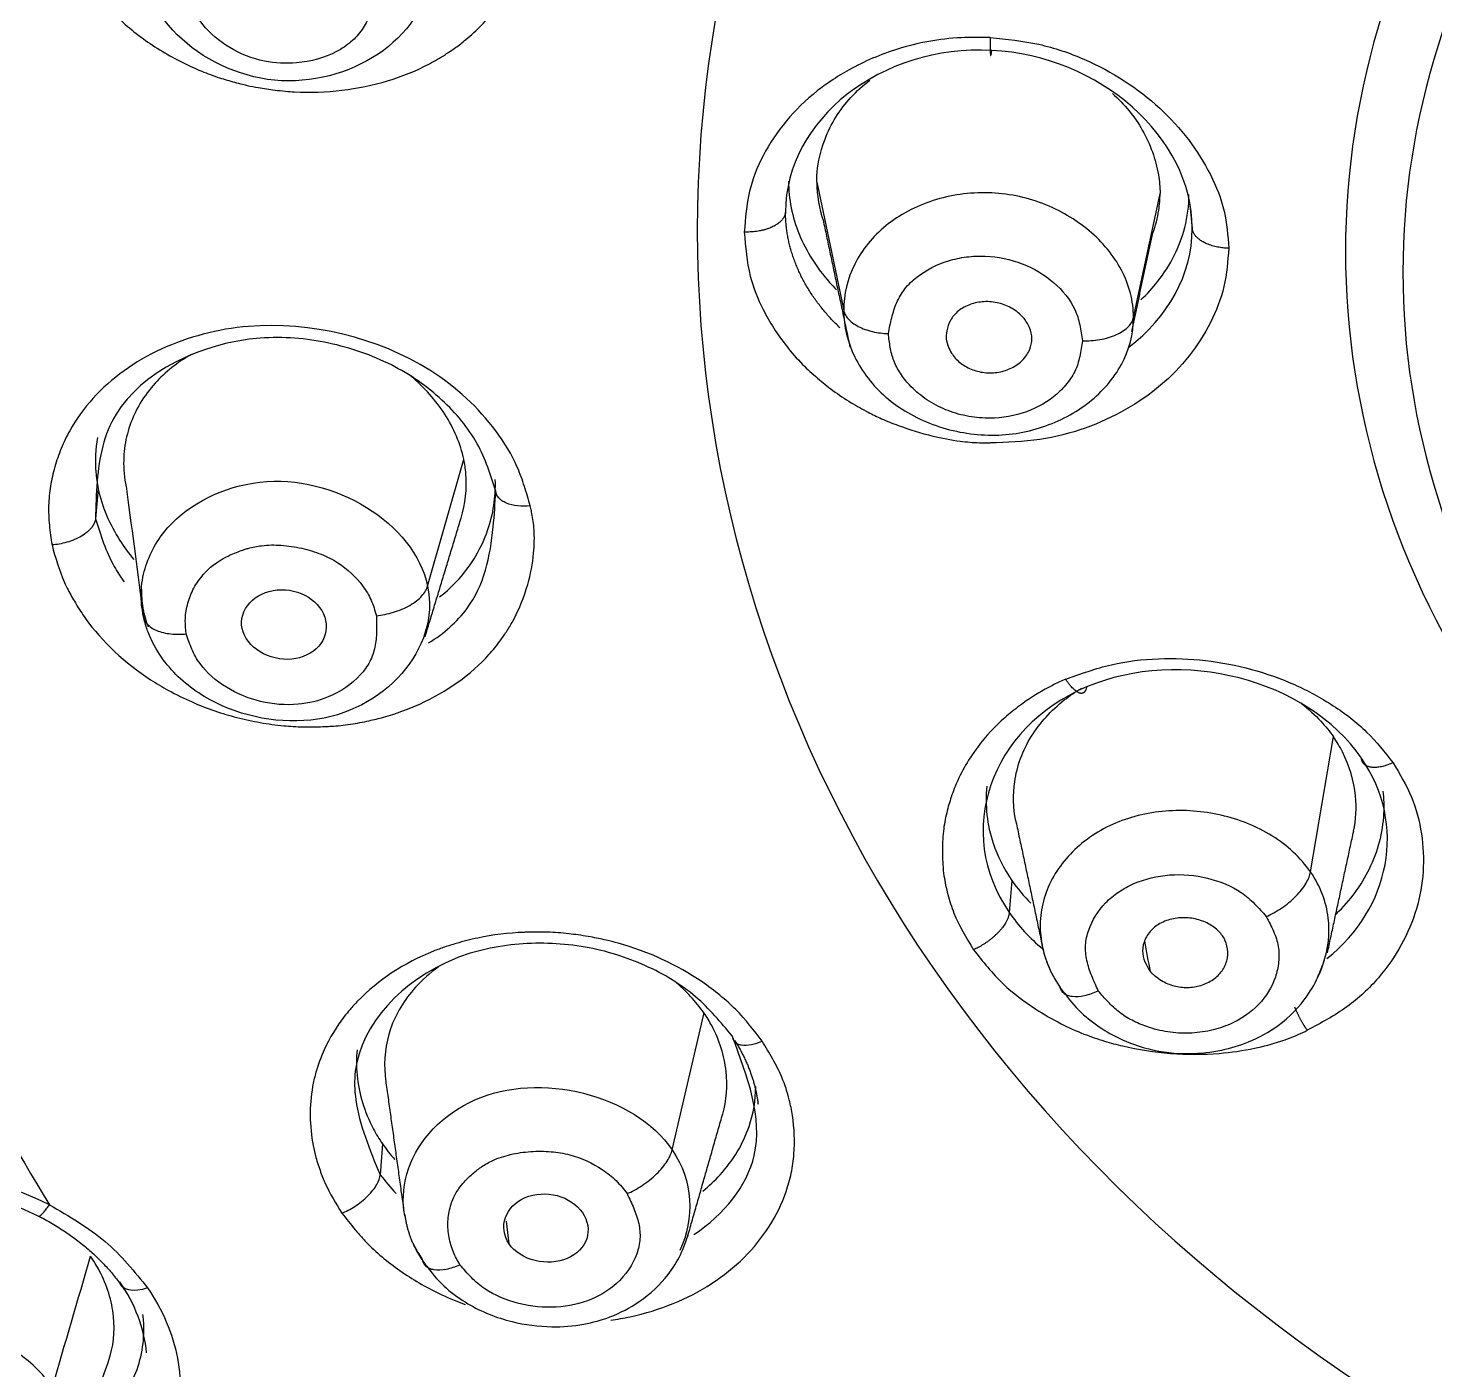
# Model space of a CAD drawing. Extents: x 0 to 1128, y 0 to 827.
# Drawn here: x 437.92 to 452.51, y 517.7 to 531.61 of the extents above; entities that cross this region are included whole.
import ezdxf

# ---------------------------------------------------------------- set-up
doc = ezdxf.new("R2010")
doc.units = 0
doc.header["$LTSCALE"] = 3
doc.header["$MEASUREMENT"] = 0
doc.layers.add('1', color=7, linetype='CONTINUOUS')

msp = doc.modelspace()

# ---------------------------------------------------------------- linework, layer by layer
at = {"layer": '1', "color": 7, "linetype": 'Continuous'}
for p, q in [((446.102, 530.009), (446.112, 529.962)), ((446.112, 529.962), (446.381, 528.681)), ((449.386, 528.607), (449.658, 529.876)), ((449.658, 529.876), (449.661, 529.891)), ((449.971, 529.773), (449.995, 529.531)), ((442.066, 525.822), (442.438, 527.124)), ((442.438, 527.124), (442.442, 527.137)), ((438.651, 526.832), (438.622, 526.52)), ((451.222, 522.86), (451.457, 524.243)), ((451.457, 524.243), (451.46, 524.259)), ((448.124, 522.772), (448.098, 522.439)), ((444.602, 519.979), (444.929, 521.384)), ((444.929, 521.384), (444.932, 521.398)), ((441.599, 520.04), (441.574, 519.72)), ((442.911, 519.005), (442.883, 519.239))]:
    msp.add_line(p, q, dxfattribs=at)
for centre, major_axis, start_param, end_param in [((463.091, 532.806), (38.932, 0), 1.570796, 3.633743), ((463.091, 532.736), (38.762, 0), 1.570796, 4.712389), ((463.091, 532.712), (38.555, 0), 1.570796, 4.712389), ((463.091, 532.712), (-37.7, 0), 4.712389, 7.319813), ((463.091, 529.512), (-18.228, 0), 4.712389, 7.853982), ((463.091, 529.292), (11.507, 0), 1.570796, 4.712389), ((463.091, 529.077), (10.912, 0), 1.570796, 4.712389), ((463.091, 529.263), (-10.285, 0), 4.712389, 7.853982), ((463.091, 532.107), (-36.953, 0), 0, 1.570796), ((463.091, 530.174), (28.054, 0), 3.451694, 3.616785), ((463.091, 532.303), (37.281, 0), 3.592657, 5.752256)]:
    msp.add_ellipse(centre, major_axis=major_axis, ratio=0.838671, start_param=start_param, end_param=end_param, dxfattribs=at)
for points, knots in [([(457.049, 500.187), (452.009, 500.822), (447.151, 502.263), (438.405, 506.497), (434.502, 509.329), (428.215, 515.942), (425.807, 519.77), (422.84, 527.862), (422.264, 532.152), (423.018, 540.604), (424.347, 544.774), (428.74, 552.406), (431.787, 555.884), (439.203, 561.648), (443.549, 563.945), (452.984, 567.053), (458.003, 567.853), (463.091, 567.852)], [0, 0, 0, 0, 0.125, 0.125, 0.25, 0.25, 0.375, 0.375, 0.5, 0.5, 0.625, 0.625, 0.75, 0.75, 0.875, 0.875, 1, 1, 1, 1]), ([(422.809, 529.197), (422.786, 529.332), (422.692, 529.913), (422.541, 531.075), (422.408, 532.816), (422.39, 534.955), (422.576, 537.483), (423.067, 540.38), (423.981, 543.611), (425.44, 547.119), (427.573, 550.817), (430.498, 554.596), (434.329, 558.29), (439.101, 561.778), (442.901, 563.57), (444.869, 564.499)], [0, 0, 0, 0, 0.009615, 0.041386, 0.082395, 0.132638, 0.192115, 0.260823, 0.338758, 0.425918, 0.5223, 0.627902, 0.74272, 0.866749, 1, 1, 1, 1]), ([(438.172, 533.619), (438.153, 533.486), (438.13, 533.327), (438.14, 533.115), (438.154, 533.006), (438.173, 532.894), (438.246, 532.554), (438.428, 532.19), (438.728, 531.838), (438.897, 531.67), (439.088, 531.513), (439.289, 531.378), (439.499, 531.26), (439.708, 531.164), (439.897, 531.093), (440.039, 531.052), (440.129, 531.029), (440.172, 531.018), (440.227, 531.005), (440.329, 530.985), (440.463, 530.966), (440.588, 530.953), (440.82, 530.934), (441.344, 530.955), (441.881, 531.112), (442.234, 531.321), (442.359, 531.405), (442.546, 531.55), (442.764, 531.775), (442.959, 532.063), (443.067, 532.297), (443.111, 532.447), (443.125, 532.525), (443.129, 532.549), (443.13, 532.557)], [0, 0, 0, 0, 0.060421, 0.072084, 0.094166, 0.108903, 0.121828, 0.246435, 0.274347, 0.309247, 0.341664, 0.37181, 0.403144, 0.434459, 0.45949, 0.480233, 0.490665, 0.494549, 0.496984, 0.512085, 0.534222, 0.548197, 0.559976, 0.623043, 0.748626, 0.77488, 0.792367, 0.811517, 0.874461, 0.926138, 0.964247, 0.989067, 0.99634, 1, 1, 1, 1]), ([(442.066, 532.04), (441.931, 531.395), (441.098, 530.941), (439.955, 531.16), (439.606, 531.366), (439.269, 531.77), (439.187, 531.921), (439.116, 532.169), (439.093, 532.298), (439.097, 532.436), (439.104, 532.517), (439.116, 532.589), (439.119, 532.602)], [0, 0, 0, 0, 0.5, 0.5, 0.75, 0.75, 0.875, 0.875, 0.9375, 0.96875, 0.96875, 1, 1, 1, 1]), ([(441.535, 531.892), (441.514, 531.84), (441.472, 531.736), (441.393, 531.588), (441.277, 531.458), (441.062, 531.317), (440.749, 531.228), (440.354, 531.249), (440.002, 531.387), (439.716, 531.634), (439.588, 531.872), (439.557, 532.037), (439.552, 532.147), (439.559, 532.23), (439.564, 532.285)], [0, 0, 0, 0, 0.063636, 0.126088, 0.187939, 0.250872, 0.393805, 0.500693, 0.625165, 0.749832, 0.874912, 0.906038, 0.937161, 1, 1, 1, 1]), ([(447.901, 531.508), (447.8, 531.51), (447.472, 531.515), (446.962, 531.42), (446.524, 531.231), (446.259, 531.068), (445.906, 530.813), (445.588, 530.428), (445.381, 529.907), (445.361, 529.635), (445.35, 529.493)], [0, 0, 0, 0, 0.076539, 0.248308, 0.393169, 0.453603, 0.502015, 0.753921, 0.87163, 1, 1, 1, 1]), ([(447.901, 531.508), (448.07, 531.491), (448.405, 531.458), (449.029, 531.244), (449.696, 530.812), (450.143, 530.225), (450.344, 529.714), (450.364, 529.454), (450.374, 529.324)], [0, 0, 0, 0, 0.131505, 0.260221, 0.512195, 0.75971, 0.880917, 1, 1, 1, 1]), ([(446.102, 530.009), (446.102, 530.161), (446.132, 530.314), (446.247, 530.612), (446.339, 530.76), (446.515, 530.953), (446.581, 531.013), (446.653, 531.068)], [0, 0, 0, 0, 0.380314, 0.380314, 0.793123, 0.793123, 1, 1, 1, 1]), ([(449.167, 530.93), (449.292, 530.817), (449.399, 530.688), (449.56, 530.404), (449.617, 530.246), (449.655, 530.022), (449.661, 529.956), (449.661, 529.891)], [0, 0, 0, 0, 0.402865, 0.402865, 0.827766, 0.827766, 1, 1, 1, 1]), ([(445.809, 530.019), (445.809, 529.835), (445.847, 529.647), (445.992, 529.293), (446.1, 529.123), (446.258, 528.944), (446.282, 528.918), (446.308, 528.893)], [0, 0, 0, 0, 0.458529, 0.458529, 0.919013, 0.919013, 1, 1, 1, 1]), ([(449.386, 528.607), (449.386, 528.78), (449.295, 529.113), (448.95, 529.527), (448.541, 529.767), (448.171, 529.875), (447.88, 529.908), (447.587, 529.89), (447.305, 529.826), (447.044, 529.716), (446.813, 529.565), (446.625, 529.377), (446.44, 529.091), (446.381, 528.847), (446.381, 528.681)], [0, 0, 0, 0, 0.125, 0.25, 0.375, 0.4375, 0.5, 0.5625, 0.625, 0.6875, 0.75, 0.8125, 0.875, 1, 1, 1, 1]), ([(449.463, 528.79), (449.527, 528.851), (449.586, 528.915), (449.77, 529.15), (449.867, 529.341), (449.946, 529.651), (449.961, 529.766), (449.961, 529.881)], [0, 0, 0, 0, 0.205549, 0.205549, 0.715481, 0.715481, 1, 1, 1, 1]), ([(449.588, 529.48), (449.615, 529.558), (449.635, 529.638), (449.656, 529.776), (449.661, 529.833), (449.661, 529.891)], [0, 0, 0, 0, 0.589183, 0.589183, 1, 1, 1, 1]), ([(445.35, 529.493), (445.362, 529.339), (445.384, 529.065), (445.543, 528.666), (445.738, 528.361), (445.94, 528.129), (446.081, 528.001), (446.187, 527.913), (446.301, 527.826), (446.449, 527.726), (446.62, 527.631), (446.782, 527.551), (447.003, 527.464), (447.274, 527.378), (447.559, 527.325), (447.76, 527.308), (447.864, 527.307), (447.901, 527.306)], [0, 0, 0, 0, 0.137587, 0.245941, 0.371959, 0.442464, 0.499477, 0.525628, 0.553364, 0.613557, 0.666301, 0.705635, 0.753132, 0.848234, 0.921132, 0.972109, 1, 1, 1, 1]), ([(446.844, 528.44), (446.855, 528.495), (446.876, 528.604), (446.925, 528.762), (447.009, 528.909), (447.179, 529.07), (447.402, 529.187), (447.653, 529.239), (447.914, 529.251), (448.243, 529.183), (448.573, 528.984), (448.747, 528.77), (448.809, 528.613), (448.837, 528.504), (448.848, 528.422), (448.856, 528.366)], [0, 0, 0, 0, 0.064052, 0.126755, 0.188326, 0.250857, 0.375724, 0.438167, 0.500616, 0.625533, 0.750452, 0.874799, 0.905823, 0.936975, 1, 1, 1, 1]), ([(450.374, 529.324), (450.363, 529.191), (450.343, 528.926), (450.196, 528.548), (449.974, 528.201), (449.578, 527.792), (449.039, 527.487), (448.412, 527.323), (448.073, 527.312), (447.901, 527.306)], [0, 0, 0, 0, 0.122698, 0.244869, 0.367211, 0.490075, 0.738031, 0.866369, 1, 1, 1, 1]), ([(448.332, 528.386), (448.332, 528.425), (448.323, 528.465), (448.292, 528.539), (448.269, 528.575), (448.21, 528.642), (448.171, 528.674), (448.087, 528.723), (448.039, 528.743), (447.94, 528.768), (447.887, 528.773), (447.787, 528.768), (447.738, 528.758), (447.649, 528.726), (447.607, 528.703), (447.537, 528.647), (447.508, 528.613), (447.469, 528.542), (447.457, 528.505), (447.445, 528.439), (447.443, 528.41), (447.444, 528.382)], [0, 0, 0, 0, 0.098506, 0.098506, 0.196465, 0.196465, 0.303981, 0.303981, 0.41042, 0.41042, 0.520243, 0.520243, 0.623988, 0.623988, 0.728719, 0.728719, 0.832938, 0.832938, 0.928316, 0.928316, 1, 1, 1, 1]), ([(446.381, 528.681), (446.381, 528.516), (446.462, 528.186), (446.791, 527.758), (447.208, 527.518), (447.585, 527.412), (447.879, 527.379), (448.17, 527.398), (448.539, 527.488), (448.95, 527.707), (449.295, 528.104), (449.386, 528.433), (449.386, 528.607)], [0, 0, 0, 0, 0.125, 0.25, 0.375, 0.4375, 0.5, 0.5625, 0.625, 0.75, 0.875, 1, 1, 1, 1]), ([(446.381, 528.681), (446.384, 528.666), (446.394, 528.637), (446.424, 528.593), (446.47, 528.551), (446.55, 528.501), (446.653, 528.464), (446.763, 528.445), (446.817, 528.441), (446.844, 528.44)], [0, 0, 0, 0, 0.123912, 0.249145, 0.374378, 0.499611, 0.750076, 0.875309, 1, 1, 1, 1]), ([(443.13, 526.654), (443.111, 526.721), (443.083, 526.822), (443.037, 526.956), (442.959, 527.154), (442.709, 527.563), (441.915, 528.311), (440.665, 528.61), (439.735, 528.446), (439.296, 528.29), (438.908, 528.065), (438.585, 527.778), (438.381, 527.496), (438.263, 527.25), (438.197, 527.058), (438.152, 526.861), (438.132, 526.659), (438.141, 526.454), (438.162, 526.318), (438.172, 526.249)], [0, 0, 0, 0, 0.031466, 0.047152, 0.062813, 0.125592, 0.251146, 0.497548, 0.560328, 0.623104, 0.685882, 0.748658, 0.811438, 0.842837, 0.874274, 0.905775, 0.937225, 0.968583, 1, 1, 1, 1]), ([(448.856, 528.366), (448.884, 528.365), (448.944, 528.366), (449.068, 528.38), (449.188, 528.414), (449.282, 528.467), (449.336, 528.512), (449.371, 528.559), (449.383, 528.591), (449.386, 528.607)], [0, 0, 0, 0, 0.124691, 0.249924, 0.500389, 0.625622, 0.750855, 0.876088, 1, 1, 1, 1]), ([(442.773, 526.806), (442.72, 526.974), (442.612, 527.315), (442.231, 527.774), (441.7, 528.145), (441.037, 528.372), (439.945, 528.462), (438.81, 527.894), (438.661, 527.158), (438.64, 526.911)], [0, 0, 0, 0, 0.1005, 0.204813, 0.31329, 0.426796, 0.544733, 0.852924, 1, 1, 1, 1]), ([(448.856, 528.366), (448.848, 528.312), (448.837, 528.23), (448.809, 528.123), (448.768, 528.02), (448.687, 527.903), (448.519, 527.74), (448.24, 527.594), (447.902, 527.55), (447.622, 527.586), (447.409, 527.656), (447.217, 527.763), (447.07, 527.892), (446.964, 528.026), (446.907, 528.136), (446.878, 528.228), (446.858, 528.322), (446.85, 528.392), (446.844, 528.44)], [0, 0, 0, 0, 0.063042, 0.094196, 0.125209, 0.187664, 0.250102, 0.374984, 0.499861, 0.571217, 0.64257, 0.713923, 0.785286, 0.839201, 0.892766, 0.919409, 0.946138, 1, 1, 1, 1]), ([(447.444, 528.382), (447.454, 528.333), (447.472, 528.283), (447.521, 528.203), (447.55, 528.169), (447.619, 528.113), (447.659, 528.089), (447.745, 528.054), (447.792, 528.042), (447.888, 528.03), (447.94, 528.032), (448.036, 528.049), (448.082, 528.064), (448.167, 528.106), (448.206, 528.134), (448.269, 528.2), (448.294, 528.238), (448.324, 528.312), (448.332, 528.349), (448.332, 528.386)], [0, 0, 0, 0, 0.132601, 0.132601, 0.237972, 0.237972, 0.343557, 0.343557, 0.448926, 0.448926, 0.561915, 0.561915, 0.671392, 0.671392, 0.788006, 0.788006, 0.901862, 0.901862, 1, 1, 1, 1]), ([(439.617, 528.224), (439.474, 528.143), (439.345, 528.041), (439.124, 527.797), (439.035, 527.646), (438.953, 527.411), (438.934, 527.331), (438.919, 527.209), (438.916, 527.168), (438.913, 527.036), (438.922, 526.943), (438.941, 526.851), (438.941, 526.851), (438.941, 526.85)], [0, 0, 0, 0, 0.282344, 0.282344, 0.599282, 0.599282, 0.752385, 0.752385, 0.828532, 0.828532, 0.999603, 0.999603, 1, 1, 1, 1]), ([(442.442, 527.137), (442.408, 527.298), (442.339, 527.458), (442.152, 527.749), (442.032, 527.883), (441.893, 527.999)], [0, 0, 0, 0, 0.50603, 0.50603, 1, 1, 1, 1]), ([(438.643, 527.362), (438.623, 527.245), (438.617, 527.125), (438.631, 526.948), (438.639, 526.89), (438.651, 526.832)], [0, 0, 0, 0, 0.676982, 0.676982, 1, 1, 1, 1]), ([(442.414, 526.527), (442.459, 526.675), (442.477, 526.833), (442.459, 527.039), (442.452, 527.088), (442.442, 527.137)], [0, 0, 0, 0, 0.763571, 0.763571, 1, 1, 1, 1]), ([(439.119, 525.512), (439.121, 525.499), (439.105, 525.586), (439.098, 525.666), (439.096, 525.711), (439.1, 525.844), (439.114, 525.926), (439.183, 526.16), (439.263, 526.304), (439.597, 526.68), (439.946, 526.856), (441.092, 526.987), (441.931, 526.476), (442.066, 525.822)], [0, 0, 0, 0, 0.03125, 0.03125, 0.0625, 0.0625, 0.125, 0.125, 0.25, 0.25, 0.5, 0.5, 1, 1, 1, 1]), ([(442.191, 525.71), (442.265, 525.768), (442.332, 525.831), (442.525, 526.047), (442.626, 526.219), (442.747, 526.567), (442.775, 526.747), (442.768, 526.926)], [0, 0, 0, 0, 0.190711, 0.190711, 0.609674, 0.609674, 1, 1, 1, 1]), ([(438.651, 526.832), (438.69, 526.648), (438.768, 526.463), (438.919, 526.228), (438.967, 526.163), (439.019, 526.1)], [0, 0, 0, 0, 0.717853, 0.717853, 1, 1, 1, 1]), ([(443.13, 526.654), (443.087, 526.65), (442.998, 526.649), (442.897, 526.673), (442.835, 526.707), (442.79, 526.747), (442.775, 526.783), (442.773, 526.806)], [0, 0, 0, 0, 0.247437, 0.498291, 0.623718, 0.749146, 1, 1, 1, 1]), ([(438.172, 526.249), (438.208, 526.118), (438.252, 525.96), (438.347, 525.763), (438.404, 525.663), (438.465, 525.566), (438.668, 525.268), (438.979, 524.977), (439.394, 524.731), (439.616, 524.621), (439.854, 524.527), (440.091, 524.458), (440.33, 524.405), (440.559, 524.375), (440.761, 524.362), (440.908, 524.363), (441.005, 524.367), (441.116, 524.372), (441.265, 524.389), (441.446, 524.423), (441.692, 524.482), (442.157, 524.653), (442.568, 524.94), (442.806, 525.237), (442.887, 525.352), (443.001, 525.541), (443.108, 525.812), (443.171, 526.135), (443.177, 526.383), (443.157, 526.538), (443.138, 526.619), (443.132, 526.644), (443.13, 526.654)], [0, 0, 0, 0, 0.060416, 0.072983, 0.094792, 0.109132, 0.121815, 0.246407, 0.274341, 0.309224, 0.341626, 0.371799, 0.403142, 0.434465, 0.4595, 0.480217, 0.490634, 0.496999, 0.523192, 0.548852, 0.56912, 0.623089, 0.74865, 0.77487, 0.792478, 0.811531, 0.874478, 0.925128, 0.962892, 0.988037, 0.995731, 1, 1, 1, 1]), ([(438.622, 526.52), (438.62, 526.493), (438.601, 526.447), (438.541, 526.384), (438.459, 526.325), (438.326, 526.27), (438.22, 526.253), (438.172, 526.249)], [0, 0, 0, 0, 0.251022, 0.376533, 0.502044, 0.753066, 1, 1, 1, 1]), ([(438.622, 526.52), (438.676, 526.352), (438.748, 526.126), (438.882, 525.918), (438.919, 525.866)], [0, 0, 0, 0, 0.745914, 1, 1, 1, 1]), ([(442.077, 525.233), (442.237, 525.333), (442.618, 525.667), (442.717, 526.127), (442.747, 526.438)], [0, 0, 0, 0, 0.357597, 1, 1, 1, 1]), ([(439.564, 525.327), (439.559, 525.374), (439.547, 525.474), (439.572, 525.629), (439.627, 525.786), (439.704, 525.903), (439.776, 525.982), (439.829, 526.031), (439.892, 526.076), (439.959, 526.116), (440.031, 526.151), (440.098, 526.178), (440.157, 526.2), (440.237, 526.223), (440.363, 526.249), (440.552, 526.252), (440.762, 526.219), (440.961, 526.159), (441.193, 526.044), (441.369, 525.873), (441.489, 525.677), (441.52, 525.57), (441.535, 525.516)], [0, 0, 0, 0, 0.054279, 0.115798, 0.180488, 0.244899, 0.27327, 0.297886, 0.323668, 0.355587, 0.379723, 0.406202, 0.428739, 0.443022, 0.489863, 0.555193, 0.62383, 0.691696, 0.754495, 0.875032, 0.937133, 1, 1, 1, 1]), ([(442.066, 525.822), (442.204, 525.177), (441.617, 524.513), (440.473, 524.394), (440.067, 524.488), (439.593, 524.773), (439.457, 524.891), (439.291, 525.104), (439.217, 525.219), (439.166, 525.35), (439.139, 525.428), (439.122, 525.499), (439.119, 525.512)], [0, 0, 0, 0, 0.5, 0.5, 0.75, 0.75, 0.875, 0.875, 0.9375, 0.96875, 0.96875, 1, 1, 1, 1]), ([(441.535, 525.516), (441.591, 525.522), (441.712, 525.544), (441.86, 525.606), (441.955, 525.67), (442.028, 525.738), (442.057, 525.79), (442.066, 525.822)], [0, 0, 0, 0, 0.250198, 0.500927, 0.626291, 0.751655, 1, 1, 1, 1]), ([(439.119, 525.512), (439.123, 525.484), (439.142, 525.441), (439.199, 525.391), (439.275, 525.351), (439.401, 525.321), (439.512, 525.322), (439.564, 525.327)], [0, 0, 0, 0, 0.248345, 0.373709, 0.499073, 0.749802, 1, 1, 1, 1]), ([(441.535, 525.516), (441.536, 525.461), (441.54, 525.352), (441.527, 525.19), (441.473, 525.036), (441.332, 524.842), (441.081, 524.669), (440.709, 524.577), (440.329, 524.607), (439.967, 524.758), (439.753, 524.945), (439.658, 525.091), (439.609, 525.194), (439.582, 525.273), (439.564, 525.327)], [0, 0, 0, 0, 0.063636, 0.126088, 0.187939, 0.250872, 0.393805, 0.500693, 0.625165, 0.749832, 0.874912, 0.906038, 0.937161, 1, 1, 1, 1]), ([(448.683, 524.857), (448.838, 524.913), (449.144, 525.024), (449.8, 525.101), (450.461, 525.025), (451.06, 524.812), (451.464, 524.592), (451.818, 524.321), (451.991, 524.101), (452.078, 523.992)], [0, 0, 0, 0, 0.132869, 0.26162, 0.511676, 0.635547, 0.758214, 0.879573, 1, 1, 1, 1]), ([(448.683, 524.857), (448.662, 524.848), (448.6, 524.821), (448.448, 524.746), (448.269, 524.633), (448.086, 524.492), (447.88, 524.304), (447.702, 524.073), (447.566, 523.825), (447.506, 523.669), (447.47, 523.556), (447.439, 523.439), (447.415, 523.309), (447.405, 523.167), (447.403, 523.012), (447.412, 522.863), (447.437, 522.722), (447.468, 522.593), (447.541, 522.363), (447.652, 522.178), (447.727, 522.054)], [0, 0, 0, 0, 0.018744, 0.053071, 0.136767, 0.191393, 0.246907, 0.373645, 0.444637, 0.500813, 0.525716, 0.552552, 0.611987, 0.646453, 0.684097, 0.754156, 0.783905, 0.813897, 0.874653, 1, 1, 1, 1]), ([(448.165, 523.39), (448.139, 523.524), (448.135, 523.661), (448.177, 523.958), (448.237, 524.12), (448.415, 524.405), (448.531, 524.534), (448.725, 524.687), (448.785, 524.728), (448.849, 524.766)], [0, 0, 0, 0, 0.255345, 0.255345, 0.57192, 0.57192, 0.875239, 0.875239, 1, 1, 1, 1]), ([(451.129, 524.606), (451.201, 524.548), (451.268, 524.487), (451.377, 524.37), (451.421, 524.316), (451.46, 524.259)], [0, 0, 0, 0, 0.55949, 0.55949, 1, 1, 1, 1]), ([(451.668, 523.283), (451.694, 523.402), (451.701, 523.526), (451.672, 523.803), (451.625, 523.959), (451.525, 524.158), (451.495, 524.209), (451.46, 524.259)], [0, 0, 0, 0, 0.365277, 0.365277, 0.83239, 0.83239, 1, 1, 1, 1]), ([(452.078, 523.992), (452.147, 523.875), (452.286, 523.64), (452.385, 523.255), (452.403, 522.863), (452.31, 522.342), (452.04, 521.85), (451.61, 521.444), (451.33, 521.294), (451.188, 521.218)], [0, 0, 0, 0, 0.120358, 0.241643, 0.364231, 0.488029, 0.738055, 0.866906, 1, 1, 1, 1]), ([(447.864, 523.748), (447.845, 523.552), (447.867, 523.35), (447.975, 523.024), (448.041, 522.894), (448.124, 522.772)], [0, 0, 0, 0, 0.590616, 0.590616, 1, 1, 1, 1]), ([(451.484, 522.42), (451.486, 522.422), (451.488, 522.424), (451.633, 522.564), (451.75, 522.723), (451.92, 523.072), (451.972, 523.268), (451.987, 523.541), (451.985, 523.619), (451.976, 523.697)], [0, 0, 0, 0, 0.005561, 0.005561, 0.40556, 0.40556, 0.831471, 0.831471, 1, 1, 1, 1]), ([(451.222, 522.86), (451.118, 523.01), (450.843, 523.261), (450.302, 523.476), (449.811, 523.513), (449.432, 523.452), (449.164, 523.36), (448.925, 523.223), (448.724, 523.05), (448.566, 522.846), (448.46, 522.619), (448.412, 522.378), (448.426, 522.054), (448.52, 521.818), (448.619, 521.673)], [0, 0, 0, 0, 0.125, 0.25, 0.375, 0.4375, 0.5, 0.5625, 0.625, 0.6875, 0.75, 0.8125, 0.875, 1, 1, 1, 1]), ([(449.021, 521.627), (448.997, 521.679), (448.95, 521.782), (448.897, 521.94), (448.88, 522.102), (448.928, 522.311), (449.047, 522.505), (449.227, 522.655), (449.441, 522.773), (449.759, 522.85), (450.157, 522.815), (450.431, 522.702), (450.577, 522.591), (450.665, 522.509), (450.724, 522.442), (450.763, 522.397)], [0, 0, 0, 0, 0.064052, 0.126755, 0.188326, 0.250857, 0.375724, 0.438167, 0.500616, 0.625533, 0.750452, 0.874799, 0.905823, 0.936975, 1, 1, 1, 1]), ([(450.763, 522.397), (450.788, 522.408), (450.839, 522.434), (450.947, 522.499), (451.051, 522.584), (451.132, 522.676), (451.178, 522.744), (451.209, 522.806), (451.219, 522.843), (451.222, 522.86)], [0, 0, 0, 0, 0.124691, 0.249924, 0.500389, 0.625622, 0.750855, 0.876088, 1, 1, 1, 1]), ([(451.293, 521.767), (451.316, 521.813), (451.4, 522.011), (451.444, 522.386), (451.326, 522.709), (451.222, 522.86)], [0, 0, 0, 0, 0.135275, 0.567638, 1, 1, 1, 1]), ([(450.763, 522.397), (450.789, 522.347), (450.829, 522.271), (450.869, 522.167), (450.895, 522.061), (450.896, 521.926), (450.852, 521.715), (450.703, 521.473), (450.445, 521.294), (450.186, 521.21), (449.965, 521.182), (449.739, 521.195), (449.539, 521.246), (449.369, 521.318), (449.255, 521.39), (449.176, 521.458), (449.103, 521.53), (449.054, 521.588), (449.021, 521.627)], [0, 0, 0, 0, 0.063042, 0.094196, 0.125209, 0.187664, 0.250102, 0.374984, 0.499861, 0.571217, 0.64257, 0.713923, 0.785286, 0.839201, 0.892766, 0.919409, 0.946138, 1, 1, 1, 1]), ([(450.309, 522.196), (450.286, 522.23), (450.255, 522.261), (450.183, 522.313), (450.143, 522.335), (450.053, 522.368), (450.002, 522.38), (449.901, 522.388), (449.849, 522.385), (449.751, 522.365), (449.702, 522.348), (449.621, 522.302), (449.586, 522.273), (449.53, 522.208), (449.508, 522.171), (449.482, 522.094), (449.478, 522.052), (449.487, 521.974), (449.499, 521.937), (449.529, 521.876), (449.544, 521.85), (449.562, 521.825)], [0, 0, 0, 0, 0.098506, 0.098506, 0.196465, 0.196465, 0.303981, 0.303981, 0.41042, 0.41042, 0.520243, 0.520243, 0.623988, 0.623988, 0.728719, 0.728719, 0.832938, 0.832938, 0.928316, 0.928316, 1, 1, 1, 1]), ([(445.537, 521.106), (445.451, 521.218), (445.321, 521.387), (445.098, 521.584), (444.73, 521.861), (444.316, 522.052), (443.906, 522.157), (443.776, 522.183), (443.655, 522.203), (443.516, 522.222), (443.358, 522.235), (443.208, 522.237), (443.118, 522.235), (442.917, 522.23), (442.664, 522.197), (442.395, 522.129), (442.243, 522.082), (441.856, 521.94), (441.516, 521.713), (441.245, 521.417), (441.097, 521.224), (440.989, 521.02), (440.925, 520.842), (440.897, 520.747), (440.838, 520.483), (440.841, 520.186), (440.909, 519.89), (440.947, 519.775), (440.981, 519.685), (441.043, 519.541), (441.115, 519.425), (441.178, 519.324)], [0, 0, 0, 0, 0.06012, 0.090369, 0.121188, 0.245294, 0.261275, 0.282363, 0.295488, 0.307774, 0.335646, 0.355764, 0.365056, 0.370164, 0.432972, 0.463563, 0.480258, 0.49674, 0.630698, 0.648906, 0.677549, 0.741727, 0.756342, 0.767187, 0.788862, 0.885552, 0.905043, 0.929441, 0.940757, 0.948459, 1, 1, 1, 1]), ([(445.224, 521.16), (445.107, 521.301), (444.868, 521.59), (444.331, 521.913), (443.695, 522.112), (442.998, 522.139), (441.967, 521.916), (441.288, 521.186), (441.308, 520.597), (441.322, 520.497)], [0, 0, 0, 0, 0.109469, 0.223178, 0.341502, 0.465386, 0.594187, 0.931764, 1, 1, 1, 1]), ([(447.727, 522.054), (447.824, 521.931), (448.004, 521.702), (448.331, 521.457), (448.618, 521.29), (448.858, 521.181), (449.075, 521.107), (449.531, 520.985), (450.071, 520.942), (450.615, 521.021), (450.888, 521.092), (451.068, 521.16), (451.157, 521.203), (451.188, 521.218)], [0, 0, 0, 0, 0.131773, 0.246242, 0.325703, 0.393093, 0.450763, 0.500429, 0.752867, 0.848018, 0.921002, 0.972064, 1, 1, 1, 1]), ([(449.562, 521.825), (449.6, 521.787), (449.644, 521.752), (449.734, 521.702), (449.778, 521.685), (449.87, 521.665), (449.918, 521.661), (450.011, 521.666), (450.058, 521.675), (450.146, 521.705), (450.189, 521.728), (450.26, 521.782), (450.29, 521.814), (450.337, 521.886), (450.353, 521.927), (450.367, 522.01), (450.365, 522.053), (450.347, 522.129), (450.331, 522.165), (450.309, 522.196)], [0, 0, 0, 0, 0.132601, 0.132601, 0.237972, 0.237972, 0.343557, 0.343557, 0.448926, 0.448926, 0.561915, 0.561915, 0.671392, 0.671392, 0.788006, 0.788006, 0.901862, 0.901862, 1, 1, 1, 1]), ([(448.68, 521.592), (448.735, 521.515), (448.856, 521.379), (449.138, 521.169), (449.512, 521.01), (449.939, 520.963), (450.289, 521.001), (450.603, 521.095), (450.921, 521.271), (451.23, 521.588), (451.352, 521.87), (451.39, 522.042)], [0, 0, 0, 0, 0.087939, 0.169624, 0.313575, 0.433781, 0.530967, 0.614973, 0.718418, 0.846156, 1, 1, 1, 1]), ([(442.18, 521.876), (442.091, 521.812), (442.011, 521.741), (441.825, 521.536), (441.736, 521.389), (441.629, 521.079), (441.611, 520.912), (441.628, 520.731), (441.63, 520.714), (441.632, 520.696)], [0, 0, 0, 0, 0.222629, 0.222629, 0.592909, 0.592909, 0.961631, 0.961631, 1, 1, 1, 1]), ([(448.619, 521.673), (448.622, 521.66), (448.631, 521.635), (448.657, 521.604), (448.697, 521.581), (448.766, 521.565), (448.855, 521.571), (448.95, 521.598), (448.998, 521.617), (449.021, 521.627)], [0, 0, 0, 0, 0.123912, 0.249145, 0.374378, 0.499611, 0.750076, 0.875309, 1, 1, 1, 1]), ([(445.126, 520.349), (445.167, 520.492), (445.178, 520.644), (445.144, 520.954), (445.094, 521.115), (444.989, 521.311), (444.962, 521.355), (444.932, 521.398)], [0, 0, 0, 0, 0.419136, 0.419136, 0.867888, 0.867888, 1, 1, 1, 1]), ([(443.965, 518.214), (444.033, 518.223), (444.257, 518.263), (444.621, 518.374), (445.022, 518.583), (445.471, 518.943), (445.736, 519.355), (445.841, 519.738), (445.878, 520.001), (445.868, 520.257), (445.814, 520.523), (445.761, 520.687), (445.696, 520.827), (445.629, 520.952), (445.574, 521.044), (445.537, 521.106)], [0, 0, 0, 0, 0.045354, 0.151313, 0.257436, 0.363591, 0.574832, 0.627972, 0.681169, 0.7876, 0.830195, 0.893841, 0.92031, 0.94682, 1, 1, 1, 1]), ([(444.826, 519.1), (445.143, 519.312), (445.673, 519.971), (445.384, 520.736), (445.224, 521.16)], [0, 0, 0, 0, 0.44622, 1, 1, 1, 1]), ([(445.224, 521.16), (445.226, 521.137), (445.239, 521.105), (445.279, 521.077), (445.333, 521.061), (445.422, 521.065), (445.5, 521.09), (445.537, 521.106)], [0, 0, 0, 0, 0.251002, 0.376503, 0.502003, 0.753005, 1, 1, 1, 1]), ([(441.335, 521.016), (441.326, 520.929), (441.326, 520.841), (441.353, 520.565), (441.41, 520.373), (441.533, 520.142), (441.564, 520.091), (441.599, 520.04)], [0, 0, 0, 0, 0.264046, 0.264046, 0.833303, 0.833303, 1, 1, 1, 1]), ([(441.823, 519.33), (441.803, 519.485), (441.818, 519.638), (441.97, 520.082), (442.22, 520.347), (443.225, 520.796), (444.209, 520.555), (444.602, 519.979)], [0, 0, 0, 0, 0.139539, 0.139539, 0.426359, 0.426359, 1, 1, 1, 1]), ([(444.92, 519.551), (444.985, 519.604), (445.045, 519.661), (445.234, 519.869), (445.338, 520.04), (445.445, 520.354), (445.468, 520.494), (445.469, 520.635)], [0, 0, 0, 0, 0.18812, 0.18812, 0.656861, 0.656861, 1, 1, 1, 1]), ([(438.145, 519.41), (437.237, 519.864), (436.122, 519.877), (434.59, 519.17), (434.209, 518.453), (434.435, 517.699)], [0, 0, 0, 0, 0.5, 0.5, 1, 1, 1, 1]), ([(442.402, 518.788), (442.377, 518.831), (442.325, 518.922), (442.285, 519.074), (442.27, 519.237), (442.293, 519.369), (442.326, 519.463), (442.354, 519.525), (442.394, 519.585), (442.44, 519.641), (442.492, 519.695), (442.542, 519.739), (442.586, 519.776), (442.651, 519.821), (442.756, 519.881), (442.929, 519.937), (443.134, 519.966), (443.342, 519.966), (443.603, 519.923), (443.836, 519.813), (444.027, 519.664), (444.099, 519.572), (444.135, 519.525)], [0, 0, 0, 0, 0.054279, 0.115798, 0.180488, 0.244899, 0.27327, 0.297886, 0.323668, 0.355587, 0.379723, 0.406202, 0.428739, 0.443022, 0.489863, 0.555193, 0.62383, 0.691696, 0.754495, 0.875032, 0.937133, 1, 1, 1, 1]), ([(444.135, 519.525), (444.184, 519.546), (444.291, 519.603), (444.421, 519.706), (444.504, 519.796), (444.569, 519.884), (444.594, 519.944), (444.602, 519.979)], [0, 0, 0, 0, 0.250198, 0.500927, 0.626291, 0.751655, 1, 1, 1, 1]), ([(441.178, 519.324), (441.219, 519.34), (441.313, 519.387), (441.43, 519.48), (441.502, 519.561), (441.555, 519.64), (441.571, 519.692), (441.574, 519.72)], [0, 0, 0, 0, 0.246995, 0.497997, 0.623497, 0.748998, 1, 1, 1, 1]), ([(434.9, 518.484), (434.909, 518.608), (434.971, 518.827), (435.166, 519.104), (435.421, 519.314), (435.745, 519.472), (436.151, 519.584), (436.688, 519.633), (437.367, 519.563), (437.823, 519.397), (438.065, 519.276)], [0, 0, 0, 0, 0.145635, 0.270168, 0.373578, 0.459456, 0.561058, 0.684799, 0.830323, 1, 1, 1, 1]), ([(444.135, 519.525), (444.159, 519.474), (444.207, 519.373), (444.262, 519.217), (444.276, 519.056), (444.226, 518.834), (444.067, 518.6), (443.763, 518.409), (443.402, 518.329), (443.006, 518.368), (442.733, 518.483), (442.585, 518.593), (442.497, 518.676), (442.44, 518.743), (442.402, 518.788)], [0, 0, 0, 0, 0.063636, 0.126088, 0.187939, 0.250872, 0.393805, 0.500693, 0.625165, 0.749832, 0.874912, 0.906038, 0.937161, 1, 1, 1, 1]), ([(438.031, 519.292), (438.035, 519.292), (438.05, 519.297), (438.081, 519.325), (438.118, 519.371), (438.136, 519.397), (438.145, 519.41)], [0, 0, 0, 0, 0.179519, 0.599415, 0.809362, 1, 1, 1, 1]), ([(438.145, 519.41), (438.349, 519.291), (438.756, 519.055), (439.027, 518.717), (439.163, 518.548)], [0, 0, 0, 0, 0.499672, 1, 1, 1, 1]), ([(441.178, 519.324), (441.223, 519.266), (441.291, 519.178), (441.388, 519.066), (441.491, 518.957), (441.636, 518.83), (441.826, 518.692), (442.03, 518.567), (442.241, 518.461), (442.385, 518.402), (442.456, 518.376)], [0, 0, 0, 0, 0.144704, 0.216846, 0.288901, 0.433296, 0.578022, 0.722362, 0.866727, 1, 1, 1, 1]), ([(442.011, 518.85), (442.018, 518.838), (441.967, 518.915), (441.939, 518.966), (441.932, 518.981), (441.924, 518.997)], [0, 0, 0, 0, 0.719618, 0.719618, 1, 1, 1, 1]), ([(442.069, 518.76), (442.124, 518.681), (442.247, 518.545), (442.535, 518.337), (442.91, 518.187), (443.328, 518.133), (443.673, 518.16), (443.98, 518.245), (444.291, 518.406), (444.601, 518.695), (444.729, 518.958), (444.773, 519.118)], [0, 0, 0, 0, 0.09196, 0.175221, 0.320881, 0.442067, 0.539481, 0.623571, 0.726111, 0.851356, 1, 1, 1, 1]), ([(438.756, 517.784), (438.756, 517.786), (438.757, 517.788), (438.809, 517.935), (438.826, 518.094), (438.793, 518.411), (438.744, 518.574), (438.636, 518.777), (438.606, 518.827), (438.572, 518.876)], [0, 0, 0, 0, 0.006072, 0.006072, 0.436521, 0.436521, 0.862164, 0.862164, 1, 1, 1, 1]), ([(442.01, 518.85), (442.014, 518.822), (442.031, 518.785), (442.08, 518.751), (442.148, 518.731), (442.258, 518.736), (442.356, 518.768), (442.402, 518.788)], [0, 0, 0, 0, 0.248345, 0.373709, 0.499073, 0.749802, 1, 1, 1, 1]), ([(438.515, 517.042), (438.589, 517.09), (438.657, 517.144), (438.862, 517.335), (438.974, 517.496), (439.108, 517.84), (439.134, 518.027), (439.119, 518.233), (439.117, 518.252), (439.115, 518.271)], [0, 0, 0, 0, 0.173675, 0.173675, 0.574743, 0.574743, 0.961738, 0.961738, 1, 1, 1, 1]), ([(438.175, 517.518), (438.075, 517.664), (437.875, 517.856), (437.54, 518.041), (437.261, 518.14), (436.967, 518.193), (436.672, 518.198), (436.386, 518.157), (436.118, 518.072), (435.883, 517.944), (435.624, 517.725), (435.322, 517.24), (435.369, 516.735), (435.576, 516.434)], [0, 0, 0, 0, 0.125, 0.1875, 0.25, 0.3125, 0.375, 0.4375, 0.5, 0.5625, 0.625, 0.75, 1, 1, 1, 1])]:
    msp.add_open_spline(points, degree=3, knots=knots, dxfattribs=at)
for points, degree in [([(447.916, 531.376), (446.771, 531.436), (445.778, 530.66), (445.778, 529.699)], 3), ([(449.995, 529.531), (449.994, 530.478), (449.036, 531.318), (447.916, 531.376)], 3), ([(446.102, 530.009), (446.102, 529.874), (446.126, 529.737), (446.17, 529.605)], 3), ([(446.168, 529.614), (446.446, 528.299)], 1), ([(449.338, 528.3), (449.739, 528.607), (449.995, 529.045), (449.995, 529.531)], 3), ([(449.367, 528.462), (449.588, 529.482)], 1), ([(438.64, 526.911), (438.63, 526.782), (438.626, 526.651), (438.622, 526.52)], 3), ([(438.941, 526.85), (438.943, 526.833), (438.946, 526.816), (438.948, 526.798)], 3), ([(438.948, 526.798), (439.005, 526.37), (439.062, 525.941), (439.119, 525.512)], 3), ([(442.747, 526.438), (442.759, 526.559), (442.766, 526.683), (442.773, 526.806)], 3), ([(442.04, 525.296), (442.414, 526.529)], 1), ([(439.1, 525.789), (439.095, 525.588), (439.17, 525.399)], 2), ([(440.143, 525.382), (440.123, 525.476), (440.186, 525.673), (440.499, 525.822), (440.857, 525.738), (440.989, 525.56), (441.009, 525.466)], 3), ([(441.009, 525.466), (441.029, 525.372), (440.975, 525.175), (440.666, 525.027), (440.304, 525.111), (440.163, 525.288), (440.143, 525.382)], 3), ([(451.749, 524.039), (451.187, 524.86), (449.878, 525.19), (448.899, 524.777)], 3), ([(448.899, 524.777), (447.897, 524.354), (447.521, 523.27), (448.098, 522.439)], 3), ([(451.392, 521.963), (452.043, 522.479), (452.228, 523.347), (451.749, 524.039)], 3), ([(448.163, 523.4), (448.448, 522.057)], 1), ([(451.397, 522.021), (451.669, 523.283)], 1), ([(448.124, 522.772), (448.182, 522.689), (448.248, 522.609), (448.322, 522.535)], 3), ([(448.098, 522.439), (448.194, 522.299), (448.311, 522.173), (448.445, 522.062)], 3), ([(448.438, 522.1), (448.494, 521.817), (448.681, 521.591)], 2), ([(449.562, 521.825), (449.542, 521.931), (449.522, 522.038), (449.502, 522.144)], 3), ([(444.932, 521.398), (444.85, 521.517), (444.746, 521.628), (444.628, 521.727)], 3), ([(445.25, 521.114), (445.453, 520.791), (445.493, 520.454)], 2), ([(441.632, 520.695), (441.827, 519.294)], 1), ([(441.322, 520.497), (441.358, 520.241), (441.466, 519.98), (441.574, 519.72)], 3), ([(444.761, 519.075), (445.126, 520.351)], 1), ([(441.599, 520.04), (441.637, 519.985), (441.679, 519.931), (441.725, 519.879)], 3), ([(444.602, 519.979), (444.824, 519.66), (444.835, 519.269), (444.683, 518.937)], 3), ([(441.574, 519.72), (441.628, 519.655), (441.682, 519.589), (441.739, 519.526)], 3), ([(442.911, 519.005), (442.854, 519.087), (442.83, 519.29), (443.056, 519.519), (443.421, 519.541), (443.615, 519.411), (443.672, 519.329)], 3), ([(438.026, 519.296), (438.598, 519.003), (438.921, 518.533)], 2), ([(441.828, 519.314), (441.871, 518.994), (442.084, 518.74)], 2), ([(443.672, 519.329), (443.729, 519.246), (443.761, 519.046), (443.538, 518.819), (443.171, 518.795), (442.968, 518.922), (442.911, 519.005)], 3), ([(438.175, 517.518), (438.308, 517.971), (438.44, 518.423), (438.572, 518.876)], 3), ([(439.153, 517.876), (439.128, 518.127), (439.034, 518.381), (438.875, 518.612)], 3), ([(439.163, 518.548), (439.021, 518.494), (438.882, 518.525), (438.875, 518.612)], 3), ([(439.163, 518.548), (439.241, 518.434), (439.37, 518.2), (439.487, 517.821), (439.506, 517.568), (439.501, 517.44)], 3), ([(438.315, 516.556), (438.756, 517.785)], 1)]:
    msp.add_open_spline(points, degree=degree, dxfattribs=at)
for points, weights in [([(447.901, 531.508), (447.896, 531.317), (447.903, 531.263), (447.916, 531.376)], [1.00000000167, 0.814871382359, 0.81487141316, 1.00000009407]), ([(445.778, 529.699), (445.766, 529.569), (445.588, 529.484), (445.35, 529.493)], [1, 0.800168943184, 0.800168943193, 1.00000000003]), ([(446.341, 528.501), (445.995, 528.831), (445.778, 529.255), (445.778, 529.699)], [1.00000028004, 1.00000028337, 1.00000028544, 1.00000028552]), ([(450.374, 529.324), (450.159, 529.33), (450.006, 529.413), (449.995, 529.531)], [1.00000000041, 0.828535945273, 0.828535945165, 1.00000000008]), ([(448.899, 524.777), (448.881, 524.657), (448.793, 524.69), (448.683, 524.857)], [0.999999669286, 0.814871093832, 0.814871204056, 0.999999999957]), ([(452.078, 523.992), (451.891, 523.907), (451.759, 523.926), (451.749, 524.039)], [1.00000000043, 0.828535945292, 0.828535945175, 1.00000000008]), ([(448.098, 522.439), (448.087, 522.304), (447.933, 522.144), (447.727, 522.054)], [1, 0.800168943184, 0.800168943195, 1.00000000003]), ([(451.188, 521.218), (451.14, 521.285), (451.095, 521.368), (451.059, 521.458)], [0.999999999815, 0.914079879343, 0.86803617143, 0.861868876076])]:
    msp.add_rational_spline(points, weights, degree=3, dxfattribs=at)

doc.saveas('drawing.dxf')
